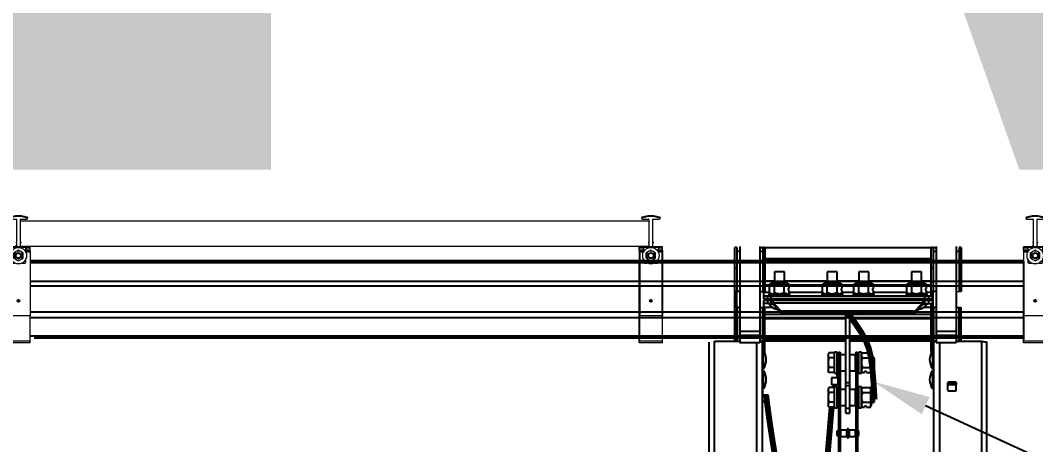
# Model space of a CAD drawing. Header units: feet. Extents: x -17 to 453, y -41 to 31.
# Drawn here: x 47.708 to 50.766, y -5.732 to -4.454 of the extents above; entities that cross this region are included whole.
import ezdxf
from ezdxf import colors
from ezdxf.entities.mleader import LeaderData, LeaderLine
from ezdxf.enums import TextEntityAlignment as Align
from ezdxf.lldxf.tags import DXFTag
from ezdxf.math import Vec2, Vec3

# ---------------------------------------------------------------- set-up
doc = ezdxf.new("R2018")
doc.units = ezdxf.units.FT
doc.header["$MEASUREMENT"] = 0
for name, color, linetype in [('ATI CENTER SUPPORT', 7, 'Continuous'), ('DETL-RACK-FADE', 8, 'Continuous'), ('G-ANNO-TEXT', 1, 'Continuous'), ('PV-CABL-G2', 104, 'G2')]:
    doc.layers.add(name, color=color, linetype=linetype)
doc.styles.add('NEI-A', font='arial.ttf')
doc.styles.get("Standard").update_dxf_attribs({"font": 'arial.ttf'})
tags = doc.linetypes.add('G2', pattern='A,0.176989,-0.056821,["G2",NEI-A,S=0.1,R=0,X=0,Y=-0.05],-0.243179,0.176989', length=0.653978).pattern_tags.tags
tags[6] = DXFTag(74, 10)

# ---------------------------------------------------------------- blocks, each defined once
blk = doc.blocks.new('DETAIL_TITLE')
at = {"style": 'NEI-A', "flags": 8}
blk.add_attdef('#', text='', height=0.2, dxfattribs=at).set_placement((0.5922, -0.5109), align=Align.MIDDLE_CENTER)
at = {"lineweight": 30, "style": '', "flags": 104}
blk.add_attdef('DETAIL_TITLE', text='', height=0.2, dxfattribs=at).set_placement((0.9099, -0.5251), align=Align.BOTTOM_LEFT)
at = {"style": 'NEI-A'}
for tag, p in [('SCALE:', (0.9386, -0.7379)), ('1"_=_', (1.5474, -0.7379))]:
    blk.add_attdef(tag, text='', height=0.1, dxfattribs=at).set_placement(p, align=Align.BOTTOM_LEFT)
blk = doc.blocks.new('CLAMP')
at = {"color": 3, "linetype": 'Continuous', "lineweight": 15}
for p, q in [((-0.0144, 0.1299), (-0.0144, 0.1287)), ((-0.0048, 0.1326), (-0.0142, 0.1302)), ((-0.0048, 0.1315), (-0.0142, 0.129)), ((-0.0142, 0.1302), (-0.0142, 0.129)), ((-0.0131, 0.1275), (-0.004, 0.1275)), ((-0.0048, 0.1326), (-0.0048, 0.1315)), ((0.0048, 0.1326), (-0.0048, 0.1326)), ((0.0048, 0.1315), (-0.0048, 0.1315)), ((0.004, 0.1275), (0.0131, 0.1275)), ((0.0048, 0.1326), (0.0048, 0.1315)), ((0.0142, 0.1302), (0.0048, 0.1326)), ((0.0142, 0.129), (0.0048, 0.1315)), ((0.0142, 0.1302), (0.0142, 0.129)), ((0.0144, 0.1299), (0.0144, 0.1287)), ((-0.0032, 0.1267), (-0.0032, 0.091)), ((0.0032, 0.1242), (0.0032, 0.1267)), ((0.0032, 0.091), (0.0032, 0.1242)), ((-0.0182, 0.0808), (-0.0182, 0.0839)), ((-0.0182, 0.0782), (-0.0182, 0.0808)), ((-0.0182, 0.0808), (-0.0117, 0.0808)), ((-0.0117, 0.0828), (-0.0117, 0.0821)), ((-0.0117, 0.0821), (-0.0117, 0.0755)), ((-0.0072, 0.0839), (-0.0102, 0.0837)), ((-0.0102, 0.0839), (-0.0102, 0.0837)), ((-0.0035, 0.0851), (-0.0049, 0.0851)), ((-0.0035, 0.0851), (-0.0049, 0.0851)), ((-0.0049, 0.0848), (-0.0041, 0.0848)), ((-0.0041, 0.0841), (-0.0049, 0.084)), ((-0.0041, 0.0848), (-0.0041, 0.0841)), ((-0.0032, 0.0921), (-0.0037, 0.0916)), ((-0.0037, 0.0916), (-0.0037, 0.0905)), ((-0.0037, 0.0916), (-0.0037, 0.0916)), ((-0.0032, 0.091), (-0.0037, 0.0905)), ((-0.0037, 0.0905), (-0.0032, 0.09)), ((-0.0032, 0.09), (-0.0032, 0.0851)), ((0.0032, 0.0921), (0.0037, 0.0916)), ((0.0032, 0.091), (0.0037, 0.0905)), ((0.0037, 0.0905), (0.0032, 0.09)), ((0.0032, 0.0839), (0.0032, 0.09)), ((0.0037, 0.0916), (0.0037, 0.0905)), ((0.0037, 0.0916), (0.0037, 0.0916)), ((0.0102, 0.0837), (0.0072, 0.0839)), ((0.0102, 0.0839), (0.0102, 0.0837)), ((0.0117, 0.0828), (0.0117, 0.0821)), ((0.0117, 0.0755), (0.0117, 0.0821)), ((0.0117, 0.0808), (0.0182, 0.0808)), ((0.0182, 0.0808), (0.0182, 0.0839)), ((0.0182, 0.0782), (0.0182, 0.0808)), ((-0.0182, 0.0782), (-0.0182, 0.0778)), ((-0.0182, 0.0782), (-0.0117, 0.0782)), ((-0.0182, 0.0778), (-0.0182, 0.0758)), ((-0.0117, 0.0778), (-0.0182, 0.0778)), ((-0.0182, 0.0758), (-0.0182, -0.0236)), ((-0.0117, 0.0758), (-0.0182, 0.0758)), ((-0.0117, 0.0652), (-0.0117, 0.0605)), ((-0.0036, 0.0766), (-0.0072, 0.0745)), ((-0.0072, 0.0704), (-0.0072, 0.0745)), ((-0.0072, 0.0662), (-0.0072, 0.0704)), ((-0.0072, 0.0662), (-0.0036, 0.0642)), ((0, 0.0787), (-0.0036, 0.0766)), ((-0.0036, 0.0642), (0, 0.0621)), ((0.0036, 0.0766), (0, 0.0787)), ((0, 0.0621), (0.0036, 0.0642)), ((0.0072, 0.0745), (0.0036, 0.0766)), ((0.0036, 0.0642), (0.0072, 0.0662)), ((0.0072, 0.0704), (0.0072, 0.0745)), ((0.0072, 0.0662), (0.0072, 0.0704)), ((0.0117, 0.0782), (0.0182, 0.0782)), ((0.0182, 0.0778), (0.0117, 0.0778)), ((0.0182, 0.0758), (0.0117, 0.0758)), ((0.0117, 0.0605), (0.0117, 0.0652)), ((0.0182, 0.0782), (0.0182, 0.0778)), ((0.0182, 0.0778), (0.0182, 0.0758)), ((0.0182, 0.0758), (0.0182, -0.0236)), ((-0.0101, 0.0589), (-0.0056, 0.0589)), ((0.0056, 0.0589), (0.0101, 0.0589)), ((0.0182, -0.0236), (-0.0182, -0.0236)), ((-0.0182, -0.0633), (-0.0182, -0.0236)), ((0.0182, -0.0633), (0.0182, -0.0236)), ((0.0182, -0.0633), (-0.0182, -0.0633)), ((-0.0182, -0.0657), (-0.0182, -0.0633)), ((0.0182, -0.0657), (0.0182, -0.0633)), ((0.0182, -0.0657), (-0.0182, -0.0657))]:
    blk.add_line(p, q, dxfattribs=at)
at = {"color": 3}
for p, q in [((-0.0182, 0.0839), (0.0182, 0.0839)), ((-0.0182, 0.0612), (-0.0182, -0.0612))]:
    blk.add_line(p, q, dxfattribs=at)
at = {"color": 3, "linetype": 'Continuous', "lineweight": 15}
for radius in [0.0128, 0.0048, 0.0036]:
    blk.add_circle((0, 0.0704), radius, dxfattribs=at)
at = {"color": 3}
blk.add_circle((0, 0), 0.00147, dxfattribs=at)
at = {"color": 3, "linetype": 'Continuous', "lineweight": 15}
for centre, radius, start, end in [((-0.0141, 0.1299), 0.0003, 104.672, 179.9818), ((-0.0141, 0.1287), 0.0003, 104.672, 179.9818), ((-0.0131, 0.1287), 0.00128, 180.0273, 270.0273), ((-0.004, 0.1267), 0.000799, 0.0273, 90.0273), ((0.004, 0.1267), 0.000799, 89.9727, 179.9727), ((0.0131, 0.1287), 0.00128, 269.9727, 359.9727), ((0.0141, 0.1299), 0.0003, 0.0182, 75.328), ((0.0141, 0.1287), 0.0003, 0.0182, 75.328), ((-0.0103, 0.0829), 0.00139, 133.1103, 183.5333), ((-0.0101, 0.0821), 0.0016, 93.3224, 179.9748), ((-0.0042, 0.0851), 0.00101, 273.3224, 359.9748), ((0.0101, 0.0821), 0.0016, 0.0252, 86.6776), ((0.0102, 0.0828), 0.00154, 359.0792, 44.4283), ((0, 0.0704), 0.00719, 120, 180), ((0, 0.0704), 0.00719, 180, 240), ((0, 0.0704), 0.00719, 60, 120), ((0, 0.0704), 0.00719, 240, 300), ((0, 0.0704), 0.00719, 0, 60), ((0, 0.0704), 0.00719, 300, 0), ((-0.0101, 0.0605), 0.0016, 180.0273, 270.0273), ((0.0101, 0.0605), 0.0016, 269.9727, 359.9727)]:
    blk.add_arc(centre, radius, start, end, dxfattribs=at)
blk.add_ellipse((-0.0042, 0.0859), major_axis=(0, 0.00107), ratio=0.942202, start_param=3.200091, end_param=4.712389, dxfattribs=at)

msp = doc.modelspace()

# ---------------------------------------------------------------- linework, layer by layer
for p, q in [((49.87536, -5.13512), (49.87536, -5.42534)), ((49.93557, -5.13512), (49.93557, -5.42534)), ((50.46644, -5.13512), (50.46644, -5.42534)), ((50.52666, -5.13512), (50.52666, -5.42534)), ((49.57269, -5.15255), (49.57269, -5.33967)), ((49.64134, -5.15255), (49.64134, -5.33967)), ((49.86633, -5.13868), (49.86031, -5.13868)), ((49.86031, -5.42062), (49.86031, -5.13868)), ((49.86633, -5.13868), (49.86633, -5.2569)), ((49.87536, -5.15072), (49.86753, -5.15072)), ((49.86753, -5.27114), (49.86753, -5.15072)), ((49.93557, -5.13837), (50.46644, -5.13837)), ((49.9446, -5.15072), (49.93557, -5.15072)), ((49.95062, -5.13868), (49.9446, -5.13868)), ((49.9446, -5.13868), (49.9446, -5.27114)), ((49.95062, -5.13868), (49.95062, -5.27114)), ((50.45741, -5.13868), (50.45139, -5.13868)), ((50.45139, -5.28355), (50.45139, -5.13868)), ((50.45741, -5.13868), (50.45741, -5.2569)), ((50.46644, -5.15072), (50.45862, -5.15072)), ((50.45862, -5.27114), (50.45862, -5.15072)), ((50.53569, -5.15072), (50.52666, -5.15072)), ((50.54171, -5.13868), (50.53569, -5.13868)), ((50.53569, -5.13868), (50.53569, -5.27114)), ((50.54171, -5.13868), (50.54171, -5.27114)), ((49.95062, -5.17163), (50.45139, -5.17163)), ((49.95062, -5.17663), (50.45139, -5.17663)), ((49.86633, -5.2013), (49.86031, -5.2013)), ((49.95062, -5.2013), (49.9446, -5.2013)), ((49.97924, -5.21143), (49.97924, -5.24695)), ((50.00935, -5.21143), (49.97924, -5.21143)), ((50.00935, -5.24695), (50.00935, -5.21143)), ((50.13854, -5.21143), (50.13854, -5.24695)), ((50.16865, -5.21143), (50.13854, -5.21143)), ((50.16865, -5.24695), (50.16865, -5.21143)), ((50.23336, -5.21143), (50.23336, -5.24695)), ((50.26347, -5.21143), (50.23336, -5.21143)), ((50.26347, -5.24695), (50.26347, -5.21143)), ((50.39266, -5.21143), (50.39266, -5.24695)), ((50.42277, -5.21143), (50.39266, -5.21143)), ((50.42277, -5.24695), (50.42277, -5.21143)), ((50.45741, -5.2013), (50.45139, -5.2013)), ((49.95062, -5.23905), (49.97924, -5.23905)), ((49.95062, -5.25112), (49.96476, -5.25112)), ((49.96476, -5.27374), (49.96476, -5.24845)), ((50.02383, -5.24845), (49.96476, -5.24845)), ((49.96872, -5.24695), (49.96872, -5.24845)), ((50.01987, -5.24695), (49.96872, -5.24695)), ((49.97953, -5.27374), (49.97953, -5.24845)), ((50.00906, -5.27374), (50.00906, -5.24845)), ((50.00935, -5.23905), (50.13854, -5.23905)), ((50.01987, -5.24845), (50.01987, -5.24695)), ((50.02383, -5.26169), (50.02383, -5.24845)), ((50.02383, -5.25112), (50.12406, -5.25112)), ((50.12406, -5.27374), (50.12406, -5.24845)), ((50.18313, -5.24845), (50.12406, -5.24845)), ((50.12802, -5.24695), (50.12802, -5.24845)), ((50.17917, -5.24695), (50.12802, -5.24695)), ((50.13883, -5.27374), (50.13883, -5.24845)), ((50.16836, -5.27374), (50.16836, -5.24845)), ((50.16865, -5.23905), (50.23336, -5.23905)), ((50.17917, -5.24845), (50.17917, -5.24695)), ((50.18313, -5.26169), (50.18313, -5.24845)), ((50.18313, -5.25112), (50.21888, -5.25112)), ((50.21888, -5.27374), (50.21888, -5.24845)), ((50.27795, -5.24845), (50.21888, -5.24845)), ((50.22284, -5.24695), (50.22284, -5.24845)), ((50.274, -5.24695), (50.22284, -5.24695)), ((50.23365, -5.27374), (50.23365, -5.24845)), ((50.26318, -5.27374), (50.26318, -5.24845)), ((50.26347, -5.23905), (50.39266, -5.23905)), ((50.274, -5.24845), (50.274, -5.24695)), ((50.27795, -5.26169), (50.27795, -5.24845)), ((50.27795, -5.25112), (50.37818, -5.25112)), ((50.37818, -5.27374), (50.37818, -5.24845)), ((50.43725, -5.24845), (50.37818, -5.24845)), ((50.38214, -5.24695), (50.38214, -5.24845)), ((50.4333, -5.24695), (50.38214, -5.24695)), ((50.39295, -5.27374), (50.39295, -5.24845)), ((50.42248, -5.27374), (50.42248, -5.24845)), ((50.42277, -5.23905), (50.45139, -5.23905)), ((50.4333, -5.24845), (50.4333, -5.24695)), ((50.43725, -5.26169), (50.43725, -5.24845)), ((50.43725, -5.25112), (50.45139, -5.25112)), ((49.87536, -5.27114), (49.86031, -5.27114)), ((49.86512, -5.27114), (49.86512, -5.31931)), ((49.93557, -5.27114), (49.95062, -5.27114)), ((49.94689, -5.27114), (49.94689, -5.29249)), ((49.94689, -5.27274), (49.96476, -5.27274)), ((50.45513, -5.28457), (49.94689, -5.28457)), ((49.9584, -5.28457), (49.9584, -5.29249)), ((49.96267, -5.27735), (49.96267, -5.28457)), ((49.96267, -5.27735), (50.02592, -5.27735)), ((49.96476, -5.27374), (49.96872, -5.27735)), ((49.96949, -5.29249), (49.96949, -5.28457)), ((50.01987, -5.27735), (50.02383, -5.27374)), ((50.02383, -5.26169), (50.02082, -5.26169)), ((50.02082, -5.26169), (50.02082, -5.26771)), ((50.02082, -5.26771), (50.02383, -5.26771)), ((50.02383, -5.27374), (50.02383, -5.26771)), ((50.02383, -5.27274), (50.12406, -5.27274)), ((50.02592, -5.28457), (50.02592, -5.27735)), ((50.12197, -5.27735), (50.12197, -5.28457)), ((50.12197, -5.27735), (50.18522, -5.27735)), ((50.12406, -5.27374), (50.12802, -5.27735)), ((50.17917, -5.27735), (50.18313, -5.27374)), ((50.18313, -5.26169), (50.18012, -5.26169)), ((50.18012, -5.26169), (50.18012, -5.26771)), ((50.18012, -5.26771), (50.18313, -5.26771)), ((50.18313, -5.27374), (50.18313, -5.26771)), ((50.18313, -5.27274), (50.21888, -5.27274)), ((50.18522, -5.28457), (50.18522, -5.27735)), ((50.21679, -5.27735), (50.21679, -5.28457)), ((50.21679, -5.27735), (50.28004, -5.27735)), ((50.21888, -5.27374), (50.22284, -5.27735)), ((50.274, -5.27735), (50.27795, -5.27374)), ((50.27795, -5.26169), (50.27494, -5.26169)), ((50.27494, -5.26169), (50.27494, -5.26771)), ((50.27494, -5.26771), (50.27795, -5.26771)), ((50.27795, -5.27374), (50.27795, -5.26771)), ((50.27795, -5.27274), (50.37818, -5.27274)), ((50.28004, -5.28457), (50.28004, -5.27735)), ((50.37609, -5.27735), (50.37609, -5.28457)), ((50.37609, -5.27735), (50.43934, -5.27735)), ((50.37818, -5.27374), (50.38214, -5.27735)), ((50.43252, -5.29249), (50.43252, -5.28457)), ((50.4333, -5.27735), (50.43725, -5.27374)), ((50.43725, -5.26169), (50.43424, -5.26169)), ((50.43424, -5.26169), (50.43424, -5.26771)), ((50.43424, -5.26771), (50.43725, -5.26771)), ((50.43725, -5.27374), (50.43725, -5.26771)), ((50.43725, -5.27274), (50.45139, -5.27274)), ((50.43934, -5.28457), (50.43934, -5.27735)), ((50.44361, -5.28457), (50.44361, -5.29249)), ((50.46644, -5.27114), (50.45139, -5.27114)), ((50.45513, -5.28355), (50.45513, -5.29249)), ((50.45621, -5.27114), (50.45621, -5.31931)), ((49.87536, -5.31931), (49.86031, -5.31931)), ((49.86753, -5.31931), (49.86753, -5.42062)), ((49.93557, -5.31931), (49.95062, -5.31931)), ((49.9446, -5.44951), (49.9446, -5.31931)), ((50.45513, -5.29249), (49.94689, -5.29249)), ((50.45513, -5.29796), (49.94689, -5.29796)), ((49.94689, -5.29796), (49.94689, -5.31931)), ((49.97002, -5.30658), (49.94689, -5.30658)), ((49.94689, -5.31771), (49.97171, -5.31771)), ((49.95062, -5.45178), (49.95062, -5.31931)), ((49.9584, -5.29796), (49.9584, -5.30658)), ((49.96299, -5.30777), (49.96299, -5.30895)), ((49.9751, -5.30777), (49.96299, -5.30777)), ((49.97576, -5.30895), (49.96299, -5.30895)), ((49.96949, -5.30658), (49.96949, -5.29796)), ((49.97677, -5.30476), (50.42524, -5.30476)), ((49.99554, -5.3263), (49.97677, -5.30476)), ((49.97677, -5.31041), (49.97677, -5.30476)), ((49.99554, -5.33195), (49.97677, -5.31041)), ((49.97912, -5.29796), (49.97912, -5.29249)), ((49.98249, -5.29585), (49.98249, -5.29796)), ((50.0061, -5.29796), (50.0061, -5.29585)), ((50.00947, -5.29249), (50.00947, -5.29796)), ((50.13842, -5.29796), (50.13842, -5.29249)), ((50.14179, -5.29585), (50.14179, -5.29796)), ((50.1654, -5.29796), (50.1654, -5.29585)), ((50.16877, -5.29249), (50.16877, -5.29796)), ((50.23324, -5.29796), (50.23324, -5.29249)), ((50.23662, -5.29585), (50.23662, -5.29796)), ((50.26022, -5.29796), (50.26022, -5.29585)), ((50.26359, -5.29249), (50.26359, -5.29796)), ((50.39254, -5.29796), (50.39254, -5.29249)), ((50.39592, -5.29585), (50.39592, -5.29796)), ((50.42524, -5.30476), (50.40647, -5.3263)), ((50.42524, -5.31041), (50.40647, -5.33195)), ((50.41952, -5.29796), (50.41952, -5.29585)), ((50.42289, -5.29249), (50.42289, -5.29796)), ((50.42524, -5.31041), (50.42524, -5.30476)), ((50.43903, -5.30895), (50.42625, -5.30895)), ((50.43903, -5.30777), (50.42703, -5.30777)), ((50.43031, -5.31771), (50.45139, -5.31771)), ((50.43199, -5.30658), (50.45513, -5.30658)), ((50.43252, -5.30658), (50.43252, -5.29796)), ((50.43903, -5.30895), (50.43903, -5.30777)), ((50.44361, -5.29796), (50.44361, -5.30658)), ((50.45139, -5.29796), (50.45139, -5.29249)), ((50.45139, -5.45178), (50.45139, -5.30768)), ((50.46644, -5.31931), (50.45139, -5.31931)), ((50.45513, -5.29796), (50.45513, -5.30768)), ((50.45862, -5.31931), (50.45862, -5.43974)), ((50.52666, -5.31931), (50.54171, -5.31931)), ((50.53569, -5.42062), (50.53569, -5.31931)), ((50.54171, -5.42062), (50.54171, -5.31931)), ((49.86633, -5.42062), (49.86633, -5.33355)), ((49.95062, -5.33933), (50.19499, -5.33933)), ((49.95062, -5.3519), (50.19499, -5.3519)), ((49.99554, -5.33195), (49.99554, -5.3263)), ((50.39696, -5.33017), (50.00505, -5.33017)), ((50.00505, -5.33017), (50.00505, -5.33582)), ((50.39696, -5.33582), (50.00505, -5.33582)), ((50.19499, -5.63671), (50.19499, -5.33582)), ((50.20703, -5.63671), (50.20703, -5.33582)), ((50.20703, -5.33933), (50.45139, -5.33933)), ((50.20703, -5.3519), (50.45139, -5.3519)), ((50.39696, -5.33582), (50.39696, -5.33017)), ((50.40647, -5.3263), (50.40647, -5.33195)), ((50.45741, -5.44951), (50.45741, -5.33355)), ((49.86633, -5.38916), (49.86031, -5.38916)), ((49.87536, -5.38969), (49.93557, -5.38969)), ((49.93557, -5.40301), (49.87536, -5.40301)), ((49.95062, -5.38916), (49.9446, -5.38916)), ((50.45741, -5.38916), (50.45139, -5.38916)), ((50.46644, -5.38969), (50.52666, -5.38969)), ((50.52666, -5.40301), (50.46644, -5.40301)), ((50.54171, -5.38916), (50.53569, -5.38916)), ((49.78266, -7.08661), (49.78266, -5.42332)), ((49.79891, -5.42062), (49.87536, -5.42062)), ((49.79891, -6.73276), (49.79891, -5.42062)), ((49.93557, -5.42534), (49.87536, -5.42534)), ((49.92582, -5.42534), (49.92582, -6.72072)), ((49.93557, -5.42062), (49.94207, -5.42062)), ((49.94207, -5.42062), (49.94207, -6.72072)), ((49.94207, -5.43974), (49.9446, -5.43974)), ((49.95062, -5.41432), (50.19499, -5.41432)), ((49.95062, -5.41953), (50.19499, -5.41953)), ((50.20703, -5.41432), (50.45139, -5.41432)), ((50.20703, -5.41953), (50.45139, -5.41953)), ((50.45862, -5.43974), (50.45994, -5.43974)), ((50.45994, -5.97453), (50.45994, -5.42062)), ((50.45994, -5.42062), (50.46644, -5.42062)), ((50.52666, -5.42534), (50.46644, -5.42534)), ((50.4762, -5.42534), (50.4762, -5.97536)), ((50.52666, -5.42062), (50.6031, -5.42062)), ((50.6031, -5.42062), (50.6031, -6.00823)), ((50.61936, -6.0182), (50.61936, -5.42332)), ((49.94636, -5.44951), (49.94207, -5.44951)), ((49.94636, -5.50221), (49.94636, -5.44951)), ((49.94794, -5.45178), (49.95062, -5.45178)), ((50.14327, -5.45559), (50.14099, -5.45955)), ((50.14099, -5.45955), (50.14099, -5.46298)), ((50.14132, -5.46298), (50.14132, -5.51071)), ((50.16073, -5.45559), (50.14361, -5.45559)), ((50.16073, -5.47036), (50.14361, -5.47036)), ((50.16796, -5.45351), (50.16073, -5.45351)), ((50.16073, -5.51675), (50.16073, -5.45351)), ((50.17076, -5.45864), (50.16763, -5.45864)), ((50.16796, -5.53091), (50.16796, -5.45351)), ((50.17109, -5.55162), (50.17109, -5.45864)), ((50.17209, -5.46967), (50.17109, -5.46967)), ((50.17209, -5.45352), (50.1773, -5.45352)), ((50.17209, -5.45352), (50.17209, -6.6865)), ((50.1773, -5.45352), (50.1773, -6.68809)), ((50.17837, -5.46967), (50.1773, -5.46967)), ((50.19465, -5.46104), (50.17803, -5.46104)), ((50.17837, -5.50921), (50.17837, -5.46104)), ((50.22331, -5.46104), (50.2067, -5.46104)), ((50.22365, -5.50921), (50.22365, -5.46104)), ((50.22471, -5.46967), (50.22365, -5.46967)), ((50.22471, -5.45352), (50.22993, -5.45352)), ((50.22471, -5.45352), (50.22471, -6.68886)), ((50.22993, -5.45352), (50.22993, -6.68741)), ((50.23405, -5.46967), (50.22993, -5.46967)), ((50.24128, -5.45351), (50.23405, -5.45351)), ((50.23405, -5.51675), (50.23405, -5.45351)), ((50.24456, -5.45559), (50.24095, -5.45955)), ((50.24128, -5.51675), (50.24128, -5.45351)), ((50.24489, -5.45559), (50.27018, -5.45559)), ((50.24489, -5.47036), (50.27018, -5.47036)), ((50.27018, -5.51466), (50.27018, -5.45559)), ((50.27167, -5.45955), (50.27018, -5.45955)), ((50.27167, -5.51071), (50.27167, -5.45955)), ((50.27774, -5.46967), (50.27167, -5.46967)), ((50.28116, -5.47309), (50.27774, -5.46967)), ((50.27774, -5.50059), (50.27774, -5.46967)), ((50.28116, -5.49717), (50.28116, -5.47309)), ((50.45139, -5.45178), (50.45407, -5.45178)), ((50.45994, -5.44951), (50.45565, -5.44951)), ((50.45565, -5.44951), (50.45565, -5.50221)), ((49.94207, -5.50221), (49.94636, -5.50221)), ((50.16073, -5.4999), (50.14361, -5.4999)), ((50.16796, -5.50044), (50.17109, -5.50044)), ((50.17109, -5.50059), (50.17209, -5.50059)), ((50.1773, -5.50059), (50.17837, -5.50059)), ((50.22365, -5.50059), (50.22471, -5.50059)), ((50.22993, -5.50059), (50.23405, -5.50059)), ((50.24489, -5.4999), (50.27018, -5.4999)), ((50.27167, -5.50059), (50.27774, -5.50059)), ((50.27774, -5.50059), (50.28116, -5.49717)), ((50.45565, -5.50221), (50.45994, -5.50221)), ((49.94636, -5.50973), (49.94207, -5.50973)), ((49.94636, -5.56242), (49.94636, -5.50973)), ((50.14132, -5.51071), (50.14361, -5.51466)), ((50.16073, -5.51466), (50.14361, -5.51466)), ((50.15134, -5.53091), (50.15134, -5.55162)), ((50.17109, -5.53091), (50.15134, -5.53091)), ((50.16073, -5.51675), (50.16796, -5.51675)), ((50.17837, -5.50921), (50.19499, -5.50921)), ((50.20703, -5.50921), (50.22365, -5.50921)), ((50.23405, -5.51675), (50.24128, -5.51675)), ((50.24128, -5.51071), (50.24489, -5.51466)), ((50.24489, -5.51466), (50.25091, -5.51466)), ((50.25693, -5.51165), (50.25091, -5.51165)), ((50.25091, -5.51165), (50.25091, -5.51466)), ((50.25693, -5.51466), (50.25693, -5.51165)), ((50.25693, -5.51466), (50.27018, -5.51466)), ((50.27018, -5.51071), (50.27167, -5.51071)), ((50.45994, -5.50973), (50.45565, -5.50973)), ((50.45565, -5.50973), (50.45565, -5.56242)), ((49.94397, -5.5554), (49.94397, -5.5826)), ((49.94397, -5.56242), (49.94636, -5.56242)), ((50.14361, -5.5599), (50.14132, -5.56385)), ((50.14132, -5.56385), (50.14132, -5.61501)), ((50.16073, -5.5599), (50.14361, -5.5599)), ((50.17109, -5.55162), (50.15134, -5.55162)), ((50.15652, -5.5599), (50.1572, -5.55162)), ((50.16796, -5.55781), (50.16073, -5.55781)), ((50.16073, -5.62105), (50.16073, -5.55781)), ((50.1612, -5.55781), (50.1617, -5.55162)), ((50.16796, -5.62105), (50.16796, -5.55781)), ((50.1773, -5.55186), (50.17209, -5.55186)), ((50.19499, -5.56535), (50.17837, -5.56535)), ((50.17837, -5.61352), (50.17837, -5.56535)), ((50.19499, -5.54432), (50.20703, -5.54432)), ((50.19499, -5.5538), (50.20703, -5.5538)), ((50.22365, -5.56535), (50.20703, -5.56535)), ((50.22365, -5.61352), (50.22365, -5.56535)), ((50.22993, -5.55186), (50.22471, -5.55186)), ((50.24128, -5.55781), (50.23405, -5.55781)), ((50.23405, -5.62105), (50.23405, -5.55781)), ((50.24128, -5.62105), (50.24128, -5.55781)), ((50.24489, -5.5599), (50.24128, -5.56385)), ((50.24489, -5.5599), (50.27018, -5.5599)), ((50.27018, -5.61897), (50.27018, -5.5599)), ((50.27167, -5.56385), (50.27018, -5.56385)), ((50.27167, -5.61501), (50.27167, -5.56385)), ((50.45565, -5.56242), (50.45994, -5.56242)), ((50.50125, -5.54534), (50.50125, -5.5682)), ((50.52666, -5.54604), (50.50125, -5.54604)), ((50.50125, -5.55066), (50.52666, -5.55066)), ((50.52556, -5.54389), (50.5027, -5.54389)), ((50.52666, -5.54439), (50.52666, -5.55066)), ((50.52666, -5.54812), (50.52701, -5.54812)), ((50.52701, -5.5682), (50.52701, -5.54534)), ((49.95446, -5.5826), (49.94207, -5.5826)), ((49.94995, -5.5826), (49.95446, -5.61942)), ((49.96059, -5.5826), (49.95453, -5.5826)), ((49.96059, -5.60332), (49.96059, -5.5826)), ((50.16073, -5.57466), (50.14361, -5.57466)), ((50.17209, -5.57397), (50.16796, -5.57397)), ((50.17837, -5.57397), (50.1773, -5.57397)), ((50.22471, -5.57397), (50.22365, -5.57397)), ((50.23405, -5.57397), (50.22993, -5.57397)), ((50.24489, -5.57466), (50.27018, -5.57466)), ((50.27774, -5.57397), (50.27167, -5.57397)), ((50.28116, -5.57739), (50.27774, -5.57397)), ((50.27774, -5.60489), (50.27774, -5.57397)), ((50.28116, -5.60147), (50.28116, -5.57739)), ((50.5027, -5.56965), (50.52556, -5.56965)), ((49.95248, -5.60332), (49.94207, -5.60332)), ((49.96059, -5.60332), (49.95697, -5.60332)), ((50.14132, -5.61501), (50.14361, -5.61897)), ((50.16073, -5.6042), (50.14361, -5.6042)), ((50.16073, -5.61897), (50.14361, -5.61897)), ((50.16073, -5.62105), (50.16796, -5.62105)), ((50.16796, -5.60489), (50.17209, -5.60489)), ((50.1773, -5.60489), (50.17837, -5.60489)), ((50.17837, -5.61352), (50.19499, -5.61352)), ((50.19499, -5.62226), (50.20703, -5.62226)), ((50.20703, -5.61352), (50.22365, -5.61352)), ((50.22365, -5.60489), (50.22471, -5.60489)), ((50.22993, -5.60489), (50.23405, -5.60489)), ((50.23405, -5.62105), (50.24128, -5.62105)), ((50.24128, -5.61501), (50.24489, -5.61897)), ((50.24489, -5.6042), (50.27018, -5.6042)), ((50.24489, -5.61897), (50.25091, -5.61897)), ((50.25693, -5.61596), (50.25091, -5.61596)), ((50.25091, -5.61596), (50.25091, -5.61897)), ((50.25693, -5.61897), (50.25693, -5.61596)), ((50.25693, -5.61897), (50.27018, -5.61897)), ((50.27018, -5.61501), (50.27167, -5.61501)), ((50.27167, -5.60489), (50.27774, -5.60489)), ((50.27774, -5.60489), (50.28116, -5.60147)), ((50.17209, -5.65528), (50.1773, -5.65528)), ((50.19499, -5.63671), (50.20703, -5.63671)), ((50.22471, -5.65528), (50.22993, -5.65528)), ((50.19769, -5.68827), (50.17802, -5.68827)), ((50.17802, -5.68827), (50.17802, -5.70724)), ((50.19769, -5.70724), (50.19769, -5.68827)), ((50.19973, -5.6849), (50.19836, -5.68785)), ((50.19836, -5.68785), (50.19836, -5.70766)), ((50.19973, -5.7106), (50.19973, -5.6849)), ((50.20161, -5.68448), (50.2004, -5.68448)), ((50.2004, -5.71103), (50.2004, -5.68448)), ((50.20161, -5.71103), (50.20161, -5.68448)), ((50.20365, -5.68785), (50.20228, -5.6849)), ((50.20228, -5.7106), (50.20228, -5.6849)), ((50.20365, -5.70766), (50.20365, -5.68785)), ((50.22399, -5.68827), (50.20432, -5.68827)), ((50.20432, -5.68827), (50.20432, -5.70724)), ((50.22399, -5.70724), (50.22399, -5.68827)), ((50.16985, -5.69017), (50.16797, -5.69113)), ((50.16797, -5.70438), (50.16797, -5.69113)), ((50.16797, -5.70438), (50.16985, -5.70534)), ((50.17209, -5.69017), (50.16985, -5.69017)), ((50.16985, -5.70534), (50.16985, -5.69017)), ((50.16985, -5.70534), (50.17209, -5.70534)), ((50.17802, -5.70724), (50.19769, -5.70724)), ((50.19836, -5.70766), (50.19973, -5.7106)), ((50.2004, -5.71103), (50.20161, -5.71103)), ((50.20228, -5.7106), (50.20365, -5.70766)), ((50.20432, -5.70724), (50.22399, -5.70724)), ((50.23217, -5.69017), (50.22993, -5.69017)), ((50.22993, -5.70534), (50.23217, -5.70534)), ((50.23404, -5.69113), (50.23217, -5.69017)), ((50.23217, -5.70534), (50.23217, -5.69017)), ((50.23217, -5.70534), (50.23404, -5.70438)), ((50.23404, -5.70438), (50.23404, -5.69113))]:
    msp.add_line(p, q)
at = {"color": 5}
for p, q in [((50.72778, -5.17871), (47.73632, -5.17871)), ((50.72778, -5.18451), (47.73632, -5.18451)), ((50.72778, -5.24039), (47.73632, -5.24039)), ((50.72778, -5.25439), (47.73632, -5.25439)), ((50.72778, -5.33342), (47.73632, -5.33342)), ((47.73632, -5.34875), (50.73004, -5.34875)), ((47.73632, -5.40464), (50.73004, -5.40464)), ((47.75003, -5.41044), (50.73004, -5.41044))]:
    msp.add_line(p, q, dxfattribs=at)
at = {"flags": 128}
for points in [[(49.86633, -5.2569), (49.86654, -5.26396), (49.86681, -5.26761), (49.86703, -5.26943), (49.86718, -5.2703), (49.86725, -5.27062), (49.86731, -5.27082), (49.86736, -5.27094), (49.8674, -5.27104), (49.86747, -5.27112), (49.8675, -5.27114), (49.86753, -5.27114)], [(50.45741, -5.2569), (50.45762, -5.26396), (50.4579, -5.26761), (50.45811, -5.26943), (50.45826, -5.2703), (50.45834, -5.27062), (50.4584, -5.27082), (50.45844, -5.27094), (50.45849, -5.27104), (50.45856, -5.27112), (50.45859, -5.27114), (50.45861, -5.27114)], [(49.86633, -5.33355), (49.86654, -5.3265), (49.86681, -5.32284), (49.86703, -5.32102), (49.86718, -5.32016), (49.86725, -5.31983), (49.86731, -5.31964), (49.86736, -5.31951), (49.8674, -5.31942), (49.86747, -5.31934), (49.8675, -5.31932), (49.86753, -5.31931), (49.86753, -5.31931)], [(49.97677, -5.30476), (49.97543, -5.30049), (49.9742, -5.29834)], [(49.97677, -5.31041), (49.97528, -5.30781), (49.97459, -5.30707)], [(49.97912, -5.29585), (49.97927, -5.29636), (49.97975, -5.29665), (49.98042, -5.29667), (49.98116, -5.29649), (49.98198, -5.29614), (49.98249, -5.29585)], [(49.98249, -5.29585), (49.98633, -5.29376), (49.98986, -5.29249)], [(49.99819, -5.29249), (50.0022, -5.29374), (50.0061, -5.29585)], [(50.0061, -5.29585), (50.00708, -5.29636), (50.00806, -5.29665), (50.00876, -5.29667), (50.00919, -5.29649), (50.00943, -5.29614), (50.00947, -5.29585)], [(50.13842, -5.29585), (50.13857, -5.29636), (50.13905, -5.29665), (50.13972, -5.29667), (50.14046, -5.29649), (50.14128, -5.29614), (50.14179, -5.29585)], [(50.14179, -5.29585), (50.14563, -5.29376), (50.14916, -5.29249)], [(50.15749, -5.29249), (50.1615, -5.29374), (50.1654, -5.29585)], [(50.1654, -5.29585), (50.16638, -5.29636), (50.16736, -5.29665), (50.16806, -5.29667), (50.16849, -5.29649), (50.16873, -5.29614), (50.16877, -5.29585)], [(50.23324, -5.29585), (50.23339, -5.29636), (50.23387, -5.29665), (50.23454, -5.29667), (50.23528, -5.29649), (50.2361, -5.29614), (50.23662, -5.29585)], [(50.23662, -5.29585), (50.24045, -5.29376), (50.24398, -5.29249)], [(50.25231, -5.29249), (50.25632, -5.29374), (50.26022, -5.29585)], [(50.26022, -5.29585), (50.2612, -5.29636), (50.26218, -5.29665), (50.26288, -5.29667), (50.26331, -5.29649), (50.26355, -5.29614), (50.26359, -5.29585)], [(50.39254, -5.29585), (50.39269, -5.29636), (50.39317, -5.29665), (50.39384, -5.29667), (50.39458, -5.29649), (50.3954, -5.29614), (50.39592, -5.29585)], [(50.39592, -5.29585), (50.39975, -5.29376), (50.40328, -5.29249)], [(50.41161, -5.29249), (50.41562, -5.29374), (50.41952, -5.29585)], [(50.41952, -5.29585), (50.4205, -5.29636), (50.42148, -5.29665), (50.42218, -5.29667), (50.42261, -5.29649), (50.42285, -5.29614), (50.42289, -5.29585)], [(50.45741, -5.33355), (50.45762, -5.3265), (50.4579, -5.32284), (50.45811, -5.32102), (50.45826, -5.32016), (50.45834, -5.31983), (50.4584, -5.31964), (50.45844, -5.31951), (50.45849, -5.31942), (50.45856, -5.31934), (50.45859, -5.31932), (50.45861, -5.31931), (50.45862, -5.31931)], [(50.6031, -5.42062), (50.60851, -5.4212), (50.6133, -5.42179), (50.61693, -5.42237), (50.61899, -5.42295), (50.61936, -5.42332)], [(50.14361, -5.47036), (50.14195, -5.46674), (50.14132, -5.46298)], [(50.14361, -5.51466), (50.14195, -5.51105), (50.14132, -5.50728)], [(50.14361, -5.57466), (50.14195, -5.57105), (50.14132, -5.56728)], [(50.14361, -5.61897), (50.14195, -5.61535), (50.14132, -5.61158)]]:
    msp.add_lwpolyline(points, dxfattribs=at)
for centre, radius, start, end in [((49.86753, -5.14952), 0.0012, 180, 270), ((50.45862, -5.14952), 0.0012, 180, 270), ((49.97332, -5.26559), 0.01182, 223.57897, 264.27592), ((49.97157, -5.26681), 0.01055, 273.14719, 318.998), ((49.99497, -5.24262), 0.03474, 243.61183, 268.89335), ((49.99332, -5.24139), 0.03597, 271.54847, 295.94638), ((50.01763, -5.26559), 0.01182, 223.57892, 264.27598), ((50.01587, -5.26681), 0.01055, 273.14724, 318.99795), ((50.13262, -5.26559), 0.01182, 223.57903, 264.27587), ((50.13087, -5.26681), 0.01055, 273.14724, 318.99791), ((50.15427, -5.24262), 0.03474, 243.6118, 268.89337), ((50.15262, -5.24139), 0.03597, 271.54848, 295.94636), ((50.17693, -5.26559), 0.01182, 223.57899, 264.27589), ((50.17517, -5.26681), 0.01055, 273.14722, 318.99791), ((50.22745, -5.26559), 0.01182, 223.57899, 264.27588), ((50.22569, -5.26681), 0.01055, 273.14721, 318.99791), ((50.24909, -5.24262), 0.03474, 243.6118, 268.89337), ((50.24745, -5.24139), 0.03597, 271.54849, 295.94635), ((50.27175, -5.26559), 0.01182, 223.57895, 264.2759), ((50.26999, -5.26681), 0.01055, 273.14719, 318.99791), ((50.38675, -5.26559), 0.01182, 223.57893, 264.27589), ((50.38499, -5.26681), 0.01055, 273.14714, 318.99796), ((50.40839, -5.24262), 0.03474, 243.6118, 268.89336), ((50.40675, -5.24139), 0.03597, 271.54851, 295.94631), ((50.43105, -5.26559), 0.01182, 223.57893, 264.27589), ((50.42929, -5.26681), 0.01055, 273.14724, 318.99786), ((49.9943, -5.28652), 0.03851, 215.60762, 262.42584), ((49.97084, -5.31084), 0.01295, 74.95996, 95.81677), ((50.1419, -5.29235), 0.17247, 181.86507, 184.7345), ((49.97117, -5.31761), 0.01109, 72.02242, 95.91049), ((50.23653, -5.29101), 0.26243, 181.60095, 183.50844), ((50.40772, -5.28652), 0.03851, 277.57416, 324.39238), ((50.44168, -5.30762), 0.01668, 146.1971, 170.11191), ((50.43445, -5.31404), 0.0099, 135.23193, 158.51537), ((50.18589, -5.29192), 0.24201, 356.41108, 358.47953), ((50.43071, -5.31631), 0.00981, 82.50355, 109.56354), ((50.43156, -5.31564), 0.0177, 87.00372, 102.21955), ((50.26011, -5.29235), 0.17247, 355.2655, 358.13493), ((50.00465, -5.31753), 0.01264, 223.91308, 271.80119), ((50.00465, -5.32318), 0.01264, 223.91308, 271.80119), ((50.39736, -5.31753), 0.01264, 268.19881, 316.08692), ((50.39736, -5.32318), 0.01264, 268.19881, 316.08692), ((50.45862, -5.44094), 0.0012, 90, 180), ((49.91089, -5.47586), 0.04419, 323.40056, 36.59944), ((50.15505, -5.46328), 0.01406, 146.85877, 178.7571), ((50.1934, -5.48562), 0.05208, 162.95751, 179.45447), ((50.25271, -5.46416), 0.01182, 133.58112, 174.27594), ((50.25181, -5.4624), 0.01055, 183.13552, 229.00742), ((50.27599, -5.48579), 0.03472, 153.60615, 178.90009), ((50.49113, -5.47586), 0.04419, 143.40056, 216.59944), ((50.1952, -5.48435), 0.05388, 180.82294, 196.76495), ((50.15538, -5.50758), 0.01406, 146.85855, 178.75682), ((50.27724, -5.48416), 0.03597, 181.5465, 205.94705), ((50.25304, -5.50846), 0.01182, 133.57941, 174.27696), ((49.91089, -5.53607), 0.04419, 323.40056, 36.59944), ((50.25181, -5.5067), 0.01055, 183.13552, 229.00742), ((50.49113, -5.53607), 0.04419, 143.40056, 216.59944), ((50.15538, -5.56759), 0.01406, 146.85877, 178.7571), ((50.25304, -5.56846), 0.01182, 133.5798, 174.27726), ((50.5027, -5.54534), 0.00145, 90, 180), ((50.52556, -5.54534), 0.00145, 0, 90), ((50.1934, -5.58993), 0.05208, 162.95751, 179.45447), ((50.1952, -5.58866), 0.05388, 180.82294, 196.76495), ((50.25181, -5.5667), 0.01055, 183.13552, 229.00742), ((50.27599, -5.5901), 0.03472, 153.60615, 178.90009), ((50.27724, -5.58846), 0.03597, 181.5465, 205.94705), ((50.5027, -5.5682), 0.00145, 180, 270), ((50.52556, -5.5682), 0.00145, 270, 0), ((50.15538, -5.61189), 0.01406, 146.85855, 178.75682), ((50.25304, -5.61276), 0.01182, 133.57941, 174.27696), ((50.25181, -5.61101), 0.01055, 183.13552, 229.00742), ((50.17802, -5.68899), 0.000723, 90, 180), ((50.19769, -5.68753), 0.000737, 270, 335), ((50.2004, -5.68522), 0.000737, 90, 155), ((50.20161, -5.68522), 0.000737, 25, 90), ((50.20432, -5.68753), 0.000737, 205, 270), ((50.22399, -5.68899), 0.000723, 0, 90), ((50.17802, -5.70651), 0.000723, 180, 270), ((50.19769, -5.70797), 0.000737, 25, 90), ((50.2004, -5.71029), 0.000737, 205, 270), ((50.20161, -5.71029), 0.000737, 270, 335), ((50.20432, -5.70797), 0.000737, 90, 155), ((50.22399, -5.70651), 0.000723, 270, 0)]:
    msp.add_arc(centre, radius, start, end)
at = {"layer": 'ATI CENTER SUPPORT', "color": 1, "linetype": 'Continuous', "lineweight": 15}
for p, q in [((49.60099, -5.05927), (47.708, -5.05927)), ((49.60099, -5.13512), (47.708, -5.13512))]:
    msp.add_line(p, q, dxfattribs=at)
at = {"layer": 'DETL-RACK-FADE', "linetype": 'Continuous', "lineweight": 15}
for p, q in [((50.54171, -5.2013), (50.53569, -5.2013)), ((50.52666, -5.27114), (50.54171, -5.27114))]:
    msp.add_line(p, q, dxfattribs=at)
at = {"layer": 'PV-CABL-G2', "const_width": 0.01785}
for points in [[(50.20101, -5.33582), (50.22415, -5.36844), (50.24167, -5.39493), (50.2545, -5.41832), (50.26357, -5.44167), (50.26984, -5.46802), (50.27423, -5.5004), (50.27769, -5.54187), (50.28116, -5.59545)], [(49.95446, -5.5826), (49.95697, -5.60376), (49.96001, -5.62716), (49.96353, -5.6525), (49.96749, -5.67949), (49.97184, -5.70785), (49.97656, -5.73726), (49.98159, -5.76745)], [(50.1403, -5.75477), (50.14514, -5.69894), (50.1498, -5.64261), (50.15172, -5.61897)]]:
    msp.add_lwpolyline(points, dxfattribs=at)

# ---------------------------------------------------------------- block references
at = {"xscale": 1.929391595262352, "yscale": 1.929391595262352, "zscale": 1.929391595262352}
for p in [(47.70234, -5.29861), (49.60736, -5.29861), (50.76501, -5.29861)]:
    msp.add_blockref('CLAMP', p, dxfattribs=at)
at = {"layer": 'G-ANNO-TEXT'}
ref = msp.add_blockref('DETAIL_TITLE', (45.86472, 2.97376), dxfattribs=at)
lines = msp.add_mtext('{\\LMOTOR SUPPORT POST/END OF TRACKER GROUNDING (ABOVE GROUND)}', dxfattribs={"layer": '0', "insert": (46.77461, 2.74862), "char_height": 7.6528868, "attachment_point": 1})
ref.add_attrib('DETAIL_TITLE', '', (46.77461, 2.74862)).embed_mtext(lines)

# ---------------------------------------------------------------- next in the draw order: leaders
ml = msp.add_multileader_mtext('Standard', dxfattribs=at)
ml.set_content('MOTOR PIERS TO BE BONDED TO GEAR RACK', color=256, style='NEI-A')
ml.set_leader_properties()
ml.build(insert=Vec2(0, 0))
ml.multileader.update_dxf_attribs({"dogleg_length": 0.20776, "arrow_head_size": 0.17313})
ctx = ml.context
ctx.base_point, ctx.char_height, ctx.arrow_head_size, ctx.landing_gap_size, ctx.plane_origin = Vec3(51.29005, -5.91192), 0.1, 0.17313, 0.06925, Vec3(49.42105, -4.23286)
ctx.text_align_type = 2
notes = []
notes.append((ctx, [(1, (1, 1, 0), (51.08229, -5.91192), (1, 0), 0.20776, [(0, [(50.27769, -5.54187)], 0, [])])]))
ctx.mtext.insert, ctx.mtext.width, ctx.mtext.alignment, ctx.mtext.line_spacing_style, ctx.mtext.flow_direction = Vec3(53.04095, -5.86107), 1.6928827, 3, 2, 5
ctx.mtext.has_bg_fill, ctx.mtext.bg_color, ctx.mtext.bg_scale_factor, ctx.mtext.bg_transparency, ctx.mtext.use_window_bg_color = 1, -1073741824, 1.5, 0, 1
for ctx, leaders in notes:
    for number, flags, end, landing, length, lines in leaders:
        leader = LeaderData()
        leader.index, (leader.has_last_leader_line, leader.has_dogleg_vector, leader.attachment_direction) = number, flags
        leader.last_leader_point, leader.dogleg_vector, leader.dogleg_length = Vec3(end), Vec3(landing), length
        for number, points, colour, breaks in lines:
            line = LeaderLine()
            line.index, line.vertices, line.color, line.breaks = number, Vec3.list(points), colors.encode_raw_color(colour), breaks
            leader.lines.append(line)
        ctx.leaders.append(leader)

doc.saveas('drawing.dxf')
